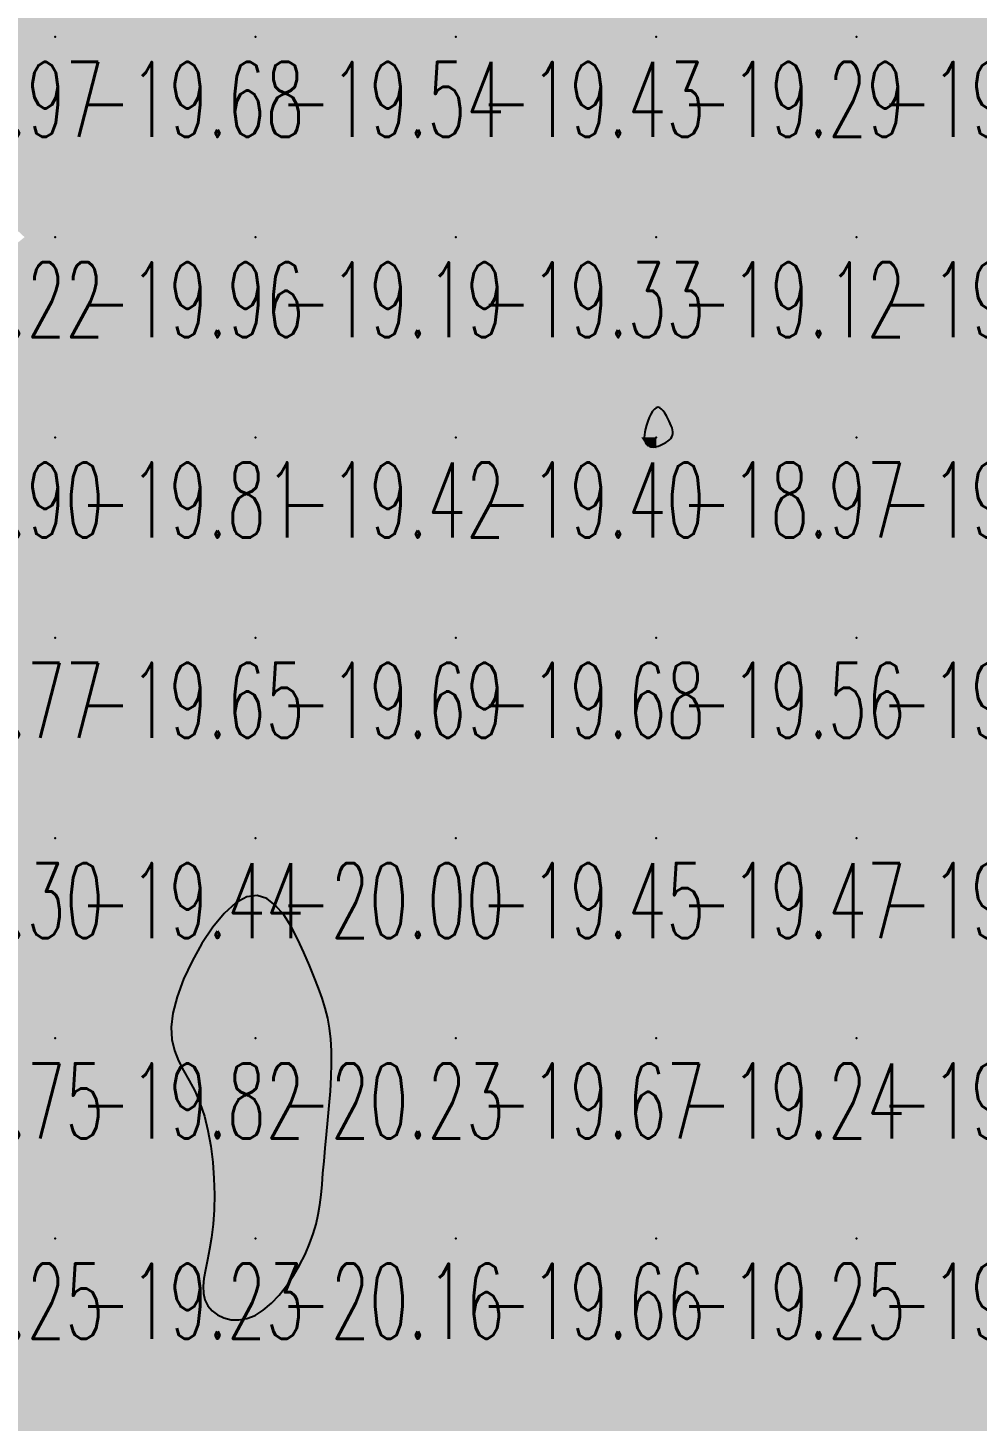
# Model space of a CAD drawing. Header units: millimetres. Extents: x 88261 to 90953, y 390274 to 392322.
# Drawn here: x 89158.9 to 89206.3, y 391568.1 to 391637.7 of the extents above; entities that cross this region are included whole.
import ezdxf
from ezdxf.enums import TextEntityAlignment as Align

# ---------------------------------------------------------------- set-up
doc = ezdxf.new("R2010")
doc.units = ezdxf.units.MM
doc.header["$LTSCALE"] = 25
for name, color, linetype in [('CN_03_00', 7, 'Continuous'), ('CN_04_00', 242, 'Continuous'), ('COTEAlt', 7, 'Continuous'), ('TN_COLORIAGE', 7, 'Continuous')]:
    doc.layers.add(name, color=color, linetype=linetype)
doc.styles.add('Simplex 1.0', font='Simplex.shx', dxfattribs={"width": 0.99, "height": 2.5})
doc.styles.get("Standard").update_dxf_attribs({"font": 'times.ttf'})

# ---------------------------------------------------------------- blocks, each defined once
blk = doc.blocks.new('COTE')
at = {"color": 0}
blk.add_point((0, 0), dxfattribs=at)
at = {"layer": 'COTEAlt'}
blk.add_attdef('ALT', text='', height=3.75, dxfattribs=at).set_placement((1.25, -1.25), align=Align.TOP_LEFT)

msp = doc.modelspace()

# ---------------------------------------------------------------- linework, layer by layer
at = {"layer": 'CN_03_00', "elevation": -19, "flags": 128}
msp.add_lwpolyline([(89191.061, 391617.348), (89191.078, 391617.432), (89191.079, 391617.52), (89191.064, 391617.613), (89191.037, 391617.713), (89190.997, 391617.82), (89190.948, 391617.934), (89190.89, 391618.058), (89190.825, 391618.189), (89190.754, 391618.323), (89190.677, 391618.451), (89190.596, 391618.564), (89190.512, 391618.657), (89190.424, 391618.719), (89190.334, 391618.745), (89190.243, 391618.725), (89190.152, 391618.656), (89190.062, 391618.543), (89189.976, 391618.397), (89189.896, 391618.227), (89189.823, 391618.044), (89189.761, 391617.856), (89189.711, 391617.673), (89189.675, 391617.506), (89189.654, 391617.362), (89189.649, 391617.24), (89189.656, 391617.139), (89189.674, 391617.055), (89189.702, 391616.987), (89189.737, 391616.931), (89189.778, 391616.886), (89189.824, 391616.849), (89189.872, 391616.818), (89189.923, 391616.793), (89189.978, 391616.775), (89190.038, 391616.764), (89190.103, 391616.76), (89190.174, 391616.766), (89190.253, 391616.779), (89190.338, 391616.803), (89190.432, 391616.836), (89190.53, 391616.878), (89190.63, 391616.928), (89190.727, 391616.985), (89190.819, 391617.049), (89190.902, 391617.118), (89190.972, 391617.191), (89191.026, 391617.268), (89191.061, 391617.348)], close=True, dxfattribs=at)
at = {"layer": 'CN_04_00', "elevation": -20, "flags": 128}
msp.add_lwpolyline([(89173.127, 391577.471), (89173.267, 391577.956), (89173.374, 391578.436), (89173.454, 391578.921), (89173.515, 391579.419), (89173.565, 391579.942), (89173.612, 391580.498), (89173.663, 391581.098), (89173.724, 391581.747), (89173.791, 391582.436), (89173.86, 391583.151), (89173.925, 391583.877), (89173.98, 391584.601), (89174.021, 391585.309), (89174.042, 391585.986), (89174.038, 391586.62), (89174.005, 391587.2), (89173.941, 391587.737), (89173.847, 391588.245), (89173.723, 391588.74), (89173.57, 391589.236), (89173.386, 391589.748), (89173.173, 391590.29), (89172.931, 391590.879), (89172.659, 391591.518), (89172.356, 391592.178), (89172.021, 391592.818), (89171.652, 391593.398), (89171.248, 391593.877), (89170.808, 391594.216), (89170.329, 391594.374), (89169.811, 391594.31), (89169.256, 391594.001), (89168.683, 391593.477), (89168.113, 391592.786), (89167.57, 391591.977), (89167.077, 391591.096), (89166.655, 391590.19), (89166.327, 391589.307), (89166.115, 391588.495), (89166.036, 391587.788), (89166.073, 391587.174), (89166.204, 391586.627), (89166.406, 391586.122), (89166.656, 391585.635), (89166.932, 391585.139), (89167.211, 391584.61), (89167.47, 391584.023), (89167.691, 391583.359), (89167.87, 391582.631), (89168.009, 391581.856), (89168.108, 391581.055), (89168.169, 391580.246), (89168.193, 391579.447), (89168.181, 391578.678), (89168.133, 391577.958), (89168.053, 391577.301), (89167.954, 391576.706), (89167.848, 391576.17), (89167.749, 391575.685), (89167.673, 391575.249), (89167.632, 391574.856), (89167.642, 391574.501), (89167.715, 391574.179), (89167.861, 391573.888), (89168.076, 391573.634), (89168.348, 391573.427), (89168.668, 391573.276), (89169.025, 391573.189), (89169.411, 391573.176), (89169.814, 391573.245), (89170.225, 391573.407), (89170.635, 391573.665), (89171.036, 391574.008), (89171.424, 391574.42), (89171.791, 391574.886), (89172.133, 391575.39), (89172.443, 391575.915), (89172.716, 391576.447), (89172.945, 391576.969), (89173.127, 391577.471)], close=True, dxfattribs=at)
at = {"layer": 'TN_COLORIAGE', "color": 213}
for points in [[(89150.249, 391637.239, -19.669), (89160.249, 391637.239, -19.669), (89160.249, 391647.239, -19.669)], [(89150.249, 391647.239, -19.669), (89150.249, 391637.239, -19.669), (89160.249, 391647.239, -19.669)], [(89160.249, 391637.239, -19.72), (89170.249, 391637.239, -19.72), (89170.249, 391647.239, -19.72)], [(89160.249, 391647.239, -19.72), (89160.249, 391637.239, -19.72), (89170.249, 391647.239, -19.72)], [(89170.249, 391637.239, -19.223), (89180.249, 391637.239, -19.223), (89180.249, 391647.239, -19.223)], [(89170.249, 391647.239, -19.223), (89170.249, 391637.239, -19.223), (89180.249, 391647.239, -19.223)], [(89180.249, 391637.239, -19.42), (89190.249, 391637.239, -19.42), (89190.249, 391647.239, -19.42)], [(89180.249, 391647.239, -19.42), (89180.249, 391637.239, -19.42), (89190.249, 391647.239, -19.42)], [(89190.249, 391637.239, -19.581), (89200.249, 391637.239, -19.581), (89200.249, 391647.239, -19.581)], [(89190.249, 391647.239, -19.581), (89190.249, 391637.239, -19.581), (89200.249, 391647.239, -19.581)], [(89200.249, 391647.239, -19), (89210.094, 391647.239, -19), (89200.249, 391637.239, -19), (89210.081, 391647.071, -19)], [(89207.913, 391637.239, -19.534), (89210.081, 391647.071, -19.534), (89200.249, 391637.239, -19.534)], [(89150.249, 391636.152, -19.681), (89154.311, 391631.302, -19.681), (89150.249, 391637.239, -19.681), (89160.249, 391637.239, -19.681)], [(89158.718, 391627.239, -19.681), (89154.311, 391631.302, -19.681), (89160.249, 391627.239, -19.681), (89160.249, 391637.239, -19.681)], [(89160.249, 391627.239, -19.538), (89170.249, 391627.239, -19.538), (89170.249, 391637.239, -19.538)], [(89160.249, 391637.239, -19.538), (89160.249, 391627.239, -19.538), (89170.249, 391637.239, -19.538)], [(89170.249, 391627.239, -19.426), (89180.249, 391627.239, -19.426), (89180.249, 391637.239, -19.426)], [(89170.249, 391637.239, -19.426), (89170.249, 391627.239, -19.426), (89180.249, 391637.239, -19.426)], [(89180.249, 391627.239, -19.291), (89190.249, 391627.239, -19.291), (89190.249, 391637.239, -19.291)], [(89180.249, 391637.239, -19.291), (89180.249, 391627.239, -19.291), (89190.249, 391637.239, -19.291)], [(89190.249, 391627.239, -19.534), (89200.249, 391627.239, -19.534), (89200.249, 391637.239, -19.534)], [(89190.249, 391637.239, -19.534), (89190.249, 391627.239, -19.534), (89200.249, 391637.239, -19.534)], [(89200.249, 391637.239, -19), (89207.913, 391637.239, -19), (89200.249, 391627.239, -19), (89207.436, 391634.426, -19)], [(89200.249, 391627.239, -19), (89207.436, 391634.426, -19), (89210.249, 391627.239, -19), (89210.249, 391632.054, -19)], [(89158.718, 391627.239, -19.9), (89150.249, 391620.379, -19.9), (89160.249, 391627.239, -19.9), (89150.249, 391617.239, -19.9)], [(89150.249, 391617.239, -19.96), (89160.249, 391617.239, -19.96), (89160.249, 391627.239, -19.96)], [(89160.249, 391617.239, -19.192), (89170.249, 391617.239, -19.192), (89170.249, 391627.239, -19.192)], [(89160.249, 391627.239, -19.192), (89160.249, 391617.239, -19.192), (89170.249, 391627.239, -19.192)], [(89170.249, 391617.239, -19.334), (89180.249, 391617.239, -19.334), (89180.249, 391627.239, -19.334)], [(89170.249, 391627.239, -19.334), (89170.249, 391617.239, -19.334), (89180.249, 391627.239, -19.334)], [(89180.249, 391617.239, -19), (89189.5, 391617.239, -19), (89190.249, 391627.239, -19), (89190.249, 391619.29, -19)], [(89180.249, 391627.239, -19.124), (89180.249, 391617.239, -19.124), (89190.249, 391627.239, -19.124)], [(89200.249, 391627.239, -19), (89190.964, 391617.954, -19), (89190.249, 391627.239, -19), (89190.249, 391619.29, -19)], [(89200.249, 391627.239, -19), (89190.964, 391617.954, -19), (89200.249, 391617.239, -19), (89191.236, 391617.239, -19)], [(89200.249, 391617.239, -19.151), (89210.249, 391617.239, -19.151), (89210.249, 391627.239, -19.151)], [(89200.249, 391627.239, -19.151), (89200.249, 391617.239, -19.151), (89210.249, 391627.239, -19.151)], [(89150.249, 391607.239, -19.806), (89160.249, 391607.239, -19.806), (89160.249, 391617.239, -19.806)], [(89150.249, 391617.239, -19.806), (89150.249, 391607.239, -19.806), (89160.249, 391617.239, -19.806)], [(89160.249, 391607.239, -19.418), (89170.249, 391607.239, -19.418), (89170.249, 391617.239, -19.418)], [(89160.249, 391617.239, -19.418), (89160.249, 391607.239, -19.418), (89170.249, 391617.239, -19.418)], [(89170.249, 391607.239, -19.396), (89180.249, 391607.239, -19.396), (89180.249, 391617.239, -19.396)], [(89170.249, 391617.239, -19.396), (89170.249, 391607.239, -19.396), (89180.249, 391617.239, -19.396)], [(89180.249, 391607.239, -19), (89189.798, 391616.789, -19), (89180.249, 391617.239, -19), (89189.5, 391617.239, -19)], [(89190.249, 391607.239, -19), (89190.249, 391616.697, -19), (89200.249, 391617.239, -19), (89191.236, 391617.239, -19)], [(89190.249, 391607.239, -19.292), (89200.249, 391607.239, -19.292), (89200.249, 391617.239, -19.292)], [(89200.249, 391617.239, -19.144), (89200.249, 391607.239, -19.144), (89210.249, 391617.239, -19.144)], [(89200.249, 391607.239, -19), (89209.275, 391607.239, -19), (89210.249, 391617.239, -19), (89210.249, 391610.3, -19)], [(89180.249, 391607.239, -19), (89189.798, 391616.789, -19), (89190.249, 391607.239, -19), (89190.249, 391616.697, -19)], [(89150.249, 391602.885, -19.647), (89154.85, 391601.841, -19.647), (89150.249, 391607.239, -19.647), (89160.249, 391607.239, -19.647)], [(89154.85, 391601.841, -19.444), (89153.759, 391597.239, -19.444), (89160.249, 391607.239, -19.444), (89160.249, 391597.239, -19.444)], [(89160.249, 391597.239, -19.692), (89170.249, 391597.239, -19.692), (89170.249, 391607.239, -19.692)], [(89160.249, 391607.239, -19.692), (89160.249, 391597.239, -19.692), (89170.249, 391607.239, -19.692)], [(89170.249, 391597.239, -19.679), (89180.249, 391597.239, -19.679), (89180.249, 391607.239, -19.679)], [(89170.249, 391607.239, -19.679), (89170.249, 391597.239, -19.679), (89180.249, 391607.239, -19.679)], [(89180.249, 391607.239, -19.559), (89180.249, 391597.239, -19.559), (89190.249, 391607.239, -19.559)], [(89180.249, 391597.239, -19.559), (89190.249, 391597.239, -19.559), (89190.249, 391607.239, -19.559)], [(89190.249, 391597.239, -19.587), (89200.249, 391597.239, -19.587), (89200.249, 391607.239, -19.587)], [(89190.249, 391607.239, -19.587), (89190.249, 391597.239, -19.587), (89200.249, 391607.239, -19.587)], [(89200.249, 391597.239, -19), (89209.33, 391606.32, -19), (89200.249, 391607.239, -19), (89209.275, 391607.239, -19)], [(89208.534, 391597.239, -19.626), (89209.33, 391606.32, -19.626), (89200.249, 391597.239, -19.626)], [(89150.249, 391587.239, -19.444), (89160.249, 391587.239, -19.444), (89160.249, 391597.239, -19.444)], [(89150.249, 391591.78, -19.444), (89153.759, 391597.239, -19.444), (89150.249, 391587.239, -19.444), (89160.249, 391597.239, -19.444)], [(89170.249, 391597.097, -19.818), (89164.63, 391587.239, -19.818), (89170.249, 391597.239, -19.818), (89160.249, 391587.239, -19.818)], [(89160.249, 391597.239, -19.997), (89160.249, 391587.239, -19.997), (89170.249, 391597.239, -19.997)], [(89170.249, 391597.097, -19.454), (89173.243, 391590.234, -19.454), (89170.249, 391597.239, -19.454), (89180.249, 391597.239, -19.454)], [(89174.362, 391587.239, -19.454), (89173.243, 391590.234, -19.454), (89180.249, 391587.239, -19.454), (89180.249, 391597.239, -19.454)], [(89180.249, 391587.239, -19.474), (89190.249, 391587.239, -19.474), (89190.249, 391597.239, -19.474)], [(89180.249, 391597.239, -19.474), (89180.249, 391587.239, -19.474), (89190.249, 391597.239, -19.474)], [(89190.249, 391597.239, -19.626), (89190.249, 391587.239, -19.626), (89200.249, 391597.239, -19.626)], [(89190.249, 391587.239, -19.626), (89200.249, 391587.239, -19.626), (89200.249, 391597.239, -19.626)], [(89200.249, 391597.239, -19), (89208.534, 391597.239, -19), (89200.249, 391587.239, -19), (89208.175, 391595.165, -19)], [(89208.175, 391595.165, -19.495), (89208.994, 391587.239, -19.495), (89200.249, 391587.239, -19.495)], [(89156.082, 391583.072, -19.75), (89150.249, 391582.283, -19.75), (89160.249, 391587.239, -19.75), (89150.249, 391587.239, -19.75)], [(89156.082, 391583.072, -19.23), (89152.734, 391577.239, -19.23), (89160.249, 391587.239, -19.23), (89160.249, 391577.239, -19.23)], [(89164.63, 391587.239, -19.23), (89167.924, 391584.914, -19.23), (89160.249, 391587.239, -19.23), (89160.249, 391577.239, -19.23)], [(89173.536, 391580.527, -19.656), (89173.471, 391577.239, -19.656), (89180.249, 391587.239, -19.656), (89180.249, 391577.239, -19.656)], [(89173.536, 391580.527, -19.666), (89174.362, 391587.239, -19.666), (89180.249, 391587.239, -19.666)], [(89180.249, 391577.239, -19.238), (89190.249, 391577.239, -19.238), (89190.249, 391587.239, -19.238)], [(89180.249, 391587.239, -19.238), (89180.249, 391577.239, -19.238), (89190.249, 391587.239, -19.238)], [(89190.249, 391577.239, -19.495), (89200.249, 391577.239, -19.495), (89200.249, 391587.239, -19.495)], [(89190.249, 391587.239, -19.495), (89190.249, 391577.239, -19.495), (89200.249, 391587.239, -19.495)], [(89200.249, 391587.239, -19), (89208.994, 391587.239, -19), (89200.249, 391577.239, -19), (89207.434, 391584.425, -19)], [(89168.497, 391577.239, -19.23), (89167.924, 391584.914, -19.23), (89160.249, 391577.239, -19.23)], [(89200.249, 391577.239, -19), (89207.434, 391584.425, -19), (89210.249, 391577.239, -19), (89210.249, 391582.983, -19)], [(89152.02, 391569.01, -19.23), (89152.734, 391577.239, -19.23), (89160.249, 391577.239, -19.23)], [(89153.642, 391567.239, -19.23), (89152.02, 391569.01, -19.23), (89160.249, 391567.239, -19.23), (89160.249, 391577.239, -19.23)], [(89166.885, 391573.876, -19.23), (89168.497, 391577.239, -19.23), (89160.249, 391567.239, -19.23), (89160.249, 391577.239, -19.23)], [(89170.249, 391567.239, -19.656), (89180.249, 391567.239, -19.656), (89180.249, 391577.239, -19.656)], [(89170.249, 391572.331, -19.656), (89173.471, 391577.239, -19.656), (89170.249, 391567.239, -19.656), (89180.249, 391577.239, -19.656)], [(89180.249, 391567.239, -19.253), (89190.249, 391567.239, -19.253), (89190.249, 391577.239, -19.253)], [(89180.249, 391577.239, -19.253), (89180.249, 391567.239, -19.253), (89190.249, 391577.239, -19.253)], [(89190.249, 391567.239, -19.181), (89200.249, 391567.239, -19.181), (89200.249, 391577.239, -19.181)], [(89190.249, 391577.239, -19.181), (89190.249, 391567.239, -19.181), (89200.249, 391577.239, -19.181)], [(89200.249, 391567.239, -19.096), (89210.249, 391567.239, -19.096), (89210.249, 391577.239, -19.096)], [(89200.249, 391577.239, -19.096), (89200.249, 391567.239, -19.096), (89210.249, 391577.239, -19.096)], [(89170.249, 391572.331, -19.677), (89166.885, 391573.876, -19.677), (89170.249, 391567.239, -19.677), (89160.249, 391567.239, -19.677)]]:
    msp.add_solid(points, dxfattribs=at)
at = {"layer": 'TN_COLORIAGE', "color": 203}
for points in [[(89190.249, 391619.29, -18.968), (89189.5, 391617.239, -18.968), (89190.249, 391617.239, -18.968)], [(89190.249, 391619.29, -18.968), (89190.964, 391617.954, -18.968), (89190.249, 391617.239, -18.968)], [(89191.236, 391617.239, -18.968), (89190.964, 391617.954, -18.968), (89190.249, 391617.239, -18.968)], [(89189.5, 391617.239, -18.968), (89189.798, 391616.789, -18.968), (89190.249, 391617.239, -18.968)], [(89190.249, 391616.697, -18.968), (89189.798, 391616.789, -18.968), (89190.249, 391617.239, -18.968)], [(89191.236, 391617.239, -18.968), (89190.249, 391616.697, -18.968), (89190.249, 391617.239, -18.968)]]:
    msp.add_solid(points, dxfattribs=at)
at = {"layer": 'TN_COLORIAGE', "color": 223}
for points in [[(89164.63, 391587.239, -20.233), (89170.249, 391597.097, -20.233), (89170.249, 391587.239, -20.233)], [(89173.243, 391590.234, -20.233), (89170.249, 391597.097, -20.233), (89170.249, 391587.239, -20.233)], [(89173.243, 391590.234, -20.233), (89174.362, 391587.239, -20.233), (89170.249, 391587.239, -20.233)], [(89167.924, 391584.914, -20.233), (89164.63, 391587.239, -20.233), (89170.249, 391587.239, -20.233)], [(89170.249, 391587.239, -20), (89167.924, 391584.914, -20), (89170.249, 391577.239, -20), (89168.497, 391577.239, -20)], [(89170.249, 391587.239, -20), (89174.362, 391587.239, -20), (89170.249, 391577.239, -20), (89173.536, 391580.527, -20)], [(89173.471, 391577.239, -20.164), (89173.536, 391580.527, -20.164), (89170.249, 391577.239, -20.164)], [(89166.885, 391573.876, -20.164), (89170.249, 391572.331, -20.164), (89170.249, 391577.239, -20.164)], [(89168.497, 391577.239, -20.164), (89166.885, 391573.876, -20.164), (89170.249, 391577.239, -20.164)], [(89173.471, 391577.239, -20.164), (89170.249, 391572.331, -20.164), (89170.249, 391577.239, -20.164)]]:
    msp.add_solid(points, dxfattribs=at)

# ---------------------------------------------------------------- block references
at = {"layer": 'COTEAlt'}
ref = msp.add_blockref('COTE', (89150.249, 391637.239), dxfattribs=at)
ref.add_attrib('ALT', '-19.97', dxfattribs={"height": 3.75, "style": 'Simplex 1.0', "width": 0.6}).set_placement((89151.499, 391635.989), align=Align.TOP_LEFT)
ref = msp.add_blockref('COTE', (89160.249, 391637.239), dxfattribs=at)
ref.add_attrib('ALT', '-19.68', dxfattribs={"height": 3.75, "style": 'Simplex 1.0', "width": 0.6}).set_placement((89161.499, 391635.989), align=Align.TOP_LEFT)
ref = msp.add_blockref('COTE', (89170.249, 391637.239), dxfattribs=at)
ref.add_attrib('ALT', '-19.54', dxfattribs={"height": 3.75, "style": 'Simplex 1.0', "width": 0.6}).set_placement((89171.499, 391635.989), align=Align.TOP_LEFT)
ref = msp.add_blockref('COTE', (89180.249, 391637.239), dxfattribs=at)
ref.add_attrib('ALT', '-19.43', dxfattribs={"height": 3.75, "style": 'Simplex 1.0', "width": 0.6}).set_placement((89181.499, 391635.989), align=Align.TOP_LEFT)
ref = msp.add_blockref('COTE', (89190.249, 391637.239), dxfattribs=at)
ref.add_attrib('ALT', '-19.29', dxfattribs={"height": 3.75, "style": 'Simplex 1.0', "width": 0.6}).set_placement((89191.499, 391635.989), align=Align.TOP_LEFT)
ref = msp.add_blockref('COTE', (89200.249, 391637.239), dxfattribs=at)
ref.add_attrib('ALT', '-19.53', dxfattribs={"height": 3.75, "style": 'Simplex 1.0', "width": 0.6}).set_placement((89201.499, 391635.989), align=Align.TOP_LEFT)
ref = msp.add_blockref('COTE', (89150.249, 391627.239), dxfattribs=at)
ref.add_attrib('ALT', '-20.22', dxfattribs={"height": 3.75, "style": 'Simplex 1.0', "width": 0.6}).set_placement((89151.499, 391625.989), align=Align.TOP_LEFT)
ref = msp.add_blockref('COTE', (89160.249, 391627.239), dxfattribs=at)
ref.add_attrib('ALT', '-19.96', dxfattribs={"height": 3.75, "style": 'Simplex 1.0', "width": 0.6}).set_placement((89161.499, 391625.989), align=Align.TOP_LEFT)
ref = msp.add_blockref('COTE', (89170.249, 391627.239), dxfattribs=at)
ref.add_attrib('ALT', '-19.19', dxfattribs={"height": 3.75, "style": 'Simplex 1.0', "width": 0.6}).set_placement((89171.499, 391625.989), align=Align.TOP_LEFT)
ref = msp.add_blockref('COTE', (89180.249, 391627.239), dxfattribs=at)
ref.add_attrib('ALT', '-19.33', dxfattribs={"height": 3.75, "style": 'Simplex 1.0', "width": 0.6}).set_placement((89181.499, 391625.989), align=Align.TOP_LEFT)
ref = msp.add_blockref('COTE', (89190.249, 391627.239), dxfattribs=at)
ref.add_attrib('ALT', '-19.12', dxfattribs={"height": 3.75, "style": 'Simplex 1.0', "width": 0.6}).set_placement((89191.499, 391625.989), align=Align.TOP_LEFT)
ref = msp.add_blockref('COTE', (89200.249, 391627.239), dxfattribs=at)
ref.add_attrib('ALT', '-19.42', dxfattribs={"height": 3.75, "style": 'Simplex 1.0', "width": 0.6}).set_placement((89201.499, 391625.989), align=Align.TOP_LEFT)
ref = msp.add_blockref('COTE', (89150.249, 391617.239), dxfattribs=at)
ref.add_attrib('ALT', '-19.90', dxfattribs={"height": 3.75, "style": 'Simplex 1.0', "width": 0.6}).set_placement((89151.499, 391615.989), align=Align.TOP_LEFT)
ref = msp.add_blockref('COTE', (89160.249, 391617.239), dxfattribs=at)
ref.add_attrib('ALT', '-19.81', dxfattribs={"height": 3.75, "style": 'Simplex 1.0', "width": 0.6}).set_placement((89161.499, 391615.989), align=Align.TOP_LEFT)
ref = msp.add_blockref('COTE', (89170.249, 391617.239), dxfattribs=at)
ref.add_attrib('ALT', '-19.42', dxfattribs={"height": 3.75, "style": 'Simplex 1.0', "width": 0.6}).set_placement((89171.499, 391615.989), align=Align.TOP_LEFT)
ref = msp.add_blockref('COTE', (89180.249, 391617.239), dxfattribs=at)
ref.add_attrib('ALT', '-19.40', dxfattribs={"height": 3.75, "style": 'Simplex 1.0', "width": 0.6}).set_placement((89181.499, 391615.989), align=Align.TOP_LEFT)
ref = msp.add_blockref('COTE', (89190.249, 391617.239), dxfattribs=at)
ref.add_attrib('ALT', '-18.97', dxfattribs={"height": 3.75, "style": 'Simplex 1.0', "width": 0.6}).set_placement((89191.499, 391615.989), align=Align.TOP_LEFT)
ref = msp.add_blockref('COTE', (89200.249, 391617.239), dxfattribs=at)
ref.add_attrib('ALT', '-19.29', dxfattribs={"height": 3.75, "style": 'Simplex 1.0', "width": 0.6}).set_placement((89201.499, 391615.989), align=Align.TOP_LEFT)
ref = msp.add_blockref('COTE', (89150.249, 391607.239), dxfattribs=at)
ref.add_attrib('ALT', '-19.77', dxfattribs={"height": 3.75, "style": 'Simplex 1.0', "width": 0.6}).set_placement((89151.499, 391605.989), align=Align.TOP_LEFT)
ref = msp.add_blockref('COTE', (89160.249, 391607.239), dxfattribs=at)
ref.add_attrib('ALT', '-19.65', dxfattribs={"height": 3.75, "style": 'Simplex 1.0', "width": 0.6}).set_placement((89161.499, 391605.989), align=Align.TOP_LEFT)
ref = msp.add_blockref('COTE', (89170.249, 391607.239), dxfattribs=at)
ref.add_attrib('ALT', '-19.69', dxfattribs={"height": 3.75, "style": 'Simplex 1.0', "width": 0.6}).set_placement((89171.499, 391605.989), align=Align.TOP_LEFT)
ref = msp.add_blockref('COTE', (89180.249, 391607.239), dxfattribs=at)
ref.add_attrib('ALT', '-19.68', dxfattribs={"height": 3.75, "style": 'Simplex 1.0', "width": 0.6}).set_placement((89181.499, 391605.989), align=Align.TOP_LEFT)
ref = msp.add_blockref('COTE', (89190.249, 391607.239), dxfattribs=at)
ref.add_attrib('ALT', '-19.56', dxfattribs={"height": 3.75, "style": 'Simplex 1.0', "width": 0.6}).set_placement((89191.499, 391605.989), align=Align.TOP_LEFT)
ref = msp.add_blockref('COTE', (89200.249, 391607.239), dxfattribs=at)
ref.add_attrib('ALT', '-19.59', dxfattribs={"height": 3.75, "style": 'Simplex 1.0', "width": 0.6}).set_placement((89201.499, 391605.989), align=Align.TOP_LEFT)
ref = msp.add_blockref('COTE', (89150.249, 391597.239), dxfattribs=at)
ref.add_attrib('ALT', '-20.30', dxfattribs={"height": 3.75, "style": 'Simplex 1.0', "width": 0.6}).set_placement((89151.499, 391595.989), align=Align.TOP_LEFT)
ref = msp.add_blockref('COTE', (89160.249, 391597.239), dxfattribs=at)
ref.add_attrib('ALT', '-19.44', dxfattribs={"height": 3.75, "style": 'Simplex 1.0', "width": 0.6}).set_placement((89161.499, 391595.989), align=Align.TOP_LEFT)
ref = msp.add_blockref('COTE', (89170.249, 391597.239), dxfattribs=at)
ref.add_attrib('ALT', '-20.00', dxfattribs={"height": 3.75, "style": 'Simplex 1.0', "width": 0.6}).set_placement((89171.499, 391595.989), align=Align.TOP_LEFT)
ref = msp.add_blockref('COTE', (89180.249, 391597.239), dxfattribs=at)
ref.add_attrib('ALT', '-19.45', dxfattribs={"height": 3.75, "style": 'Simplex 1.0', "width": 0.6}).set_placement((89181.499, 391595.989), align=Align.TOP_LEFT)
ref = msp.add_blockref('COTE', (89190.249, 391597.239), dxfattribs=at)
ref.add_attrib('ALT', '-19.47', dxfattribs={"height": 3.75, "style": 'Simplex 1.0', "width": 0.6}).set_placement((89191.499, 391595.989), align=Align.TOP_LEFT)
ref = msp.add_blockref('COTE', (89200.249, 391597.239), dxfattribs=at)
ref.add_attrib('ALT', '-19.63', dxfattribs={"height": 3.75, "style": 'Simplex 1.0', "width": 0.6}).set_placement((89201.499, 391595.989), align=Align.TOP_LEFT)
ref = msp.add_blockref('COTE', (89150.249, 391587.239), dxfattribs=at)
ref.add_attrib('ALT', '-19.75', dxfattribs={"height": 3.75, "style": 'Simplex 1.0', "width": 0.6}).set_placement((89151.499, 391585.989), align=Align.TOP_LEFT)
ref = msp.add_blockref('COTE', (89160.249, 391587.239), dxfattribs=at)
ref.add_attrib('ALT', '-19.82', dxfattribs={"height": 3.75, "style": 'Simplex 1.0', "width": 0.6}).set_placement((89161.499, 391585.989), align=Align.TOP_LEFT)
ref = msp.add_blockref('COTE', (89170.249, 391587.239), dxfattribs=at)
ref.add_attrib('ALT', '-20.23', dxfattribs={"height": 3.75, "style": 'Simplex 1.0', "width": 0.6}).set_placement((89171.499, 391585.989), align=Align.TOP_LEFT)
ref = msp.add_blockref('COTE', (89180.249, 391587.239), dxfattribs=at)
ref.add_attrib('ALT', '-19.67', dxfattribs={"height": 3.75, "style": 'Simplex 1.0', "width": 0.6}).set_placement((89181.499, 391585.989), align=Align.TOP_LEFT)
ref = msp.add_blockref('COTE', (89190.249, 391587.239), dxfattribs=at)
ref.add_attrib('ALT', '-19.24', dxfattribs={"height": 3.75, "style": 'Simplex 1.0', "width": 0.6}).set_placement((89191.499, 391585.989), align=Align.TOP_LEFT)
ref = msp.add_blockref('COTE', (89200.249, 391587.239), dxfattribs=at)
ref.add_attrib('ALT', '-19.50', dxfattribs={"height": 3.75, "style": 'Simplex 1.0', "width": 0.6}).set_placement((89201.499, 391585.989), align=Align.TOP_LEFT)
ref = msp.add_blockref('COTE', (89150.249, 391577.239), dxfattribs=at)
ref.add_attrib('ALT', '-20.25', dxfattribs={"height": 3.75, "style": 'Simplex 1.0', "width": 0.6}).set_placement((89151.499, 391575.989), align=Align.TOP_LEFT)
ref = msp.add_blockref('COTE', (89160.249, 391577.239), dxfattribs=at)
ref.add_attrib('ALT', '-19.23', dxfattribs={"height": 3.75, "style": 'Simplex 1.0', "width": 0.6}).set_placement((89161.499, 391575.989), align=Align.TOP_LEFT)
ref = msp.add_blockref('COTE', (89170.249, 391577.239), dxfattribs=at)
ref.add_attrib('ALT', '-20.16', dxfattribs={"height": 3.75, "style": 'Simplex 1.0', "width": 0.6}).set_placement((89171.499, 391575.989), align=Align.TOP_LEFT)
ref = msp.add_blockref('COTE', (89180.249, 391577.239), dxfattribs=at)
ref.add_attrib('ALT', '-19.66', dxfattribs={"height": 3.75, "style": 'Simplex 1.0', "width": 0.6}).set_placement((89181.499, 391575.989), align=Align.TOP_LEFT)
ref = msp.add_blockref('COTE', (89190.249, 391577.239), dxfattribs=at)
ref.add_attrib('ALT', '-19.25', dxfattribs={"height": 3.75, "style": 'Simplex 1.0', "width": 0.6}).set_placement((89191.499, 391575.989), align=Align.TOP_LEFT)
ref = msp.add_blockref('COTE', (89200.249, 391577.239), dxfattribs=at)
ref.add_attrib('ALT', '-19.18', dxfattribs={"height": 3.75, "style": 'Simplex 1.0', "width": 0.6}).set_placement((89201.499, 391575.989), align=Align.TOP_LEFT)

doc.saveas('drawing.dxf')
